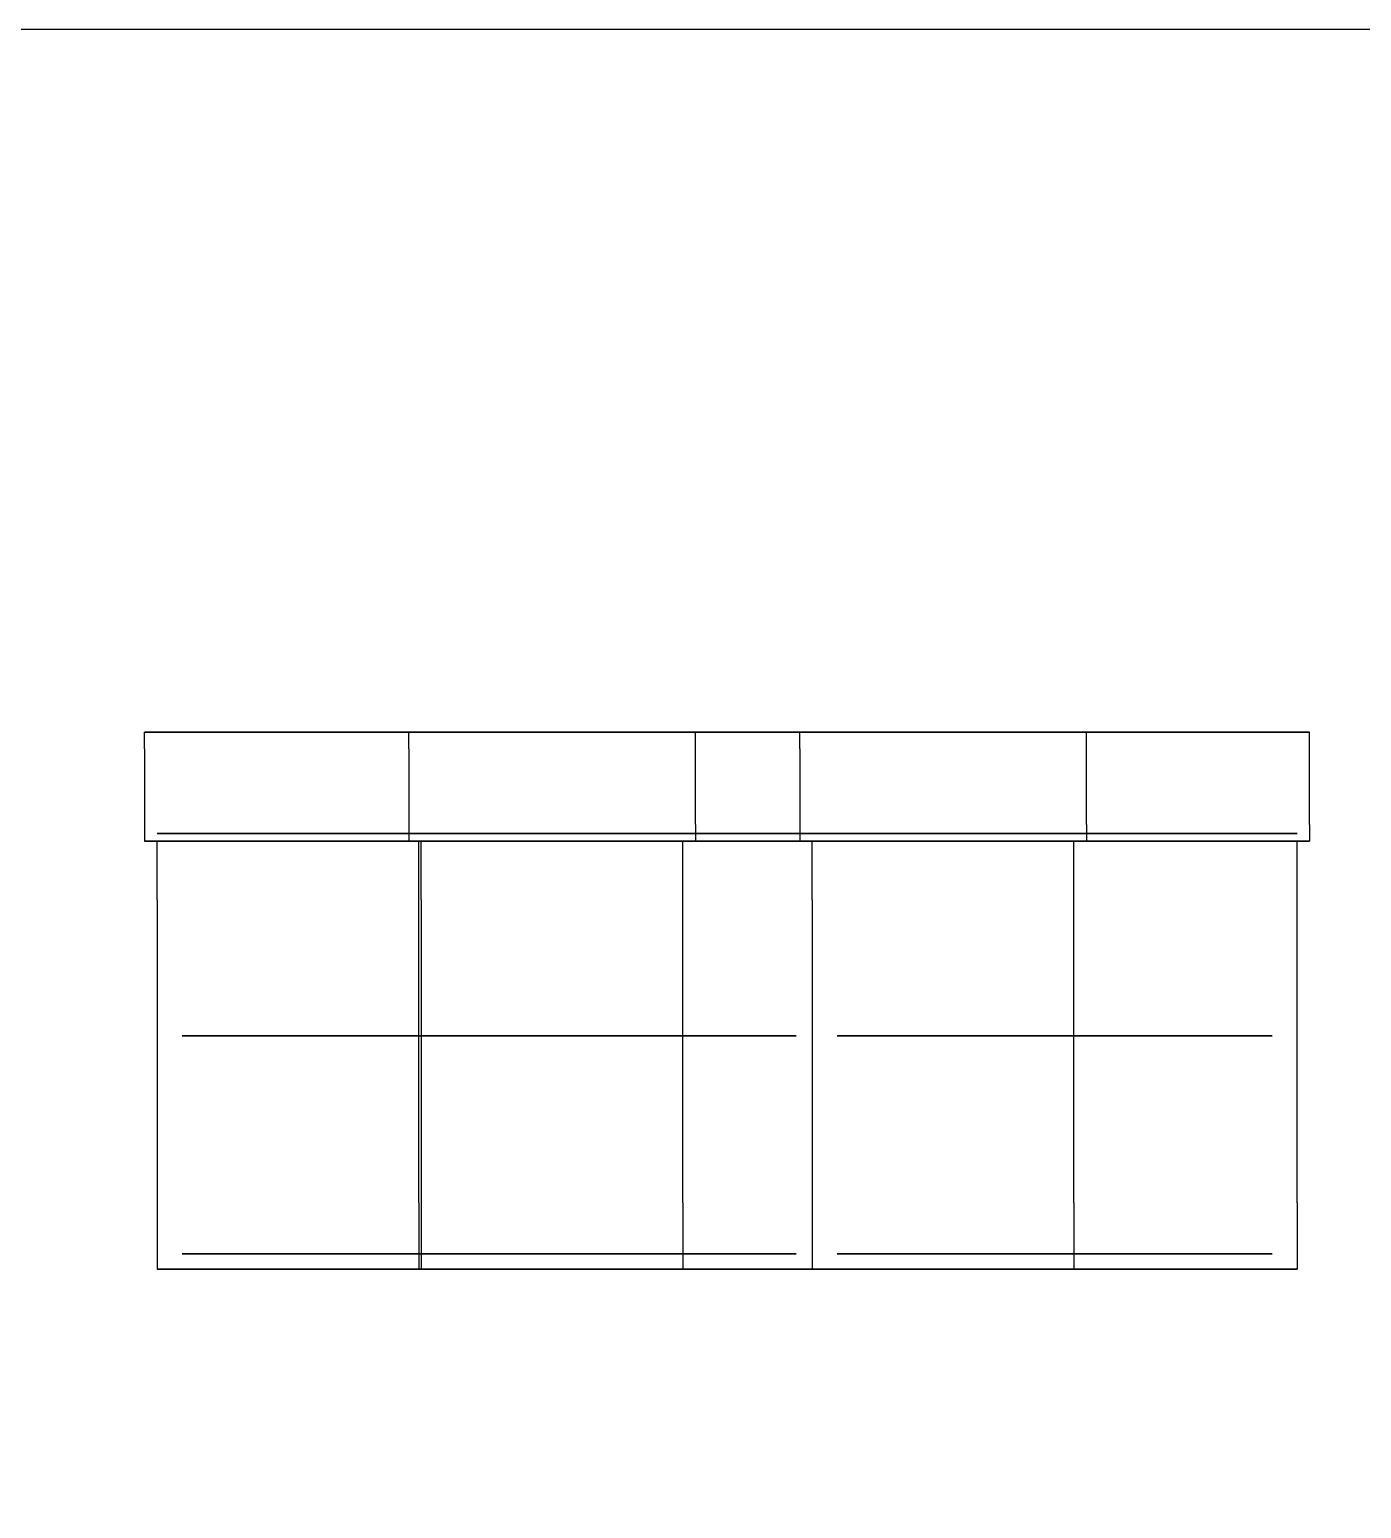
# Model space of a CAD drawing. Header units: millimetres. Extents: x 23 to 350, y -193 to 153.
# Drawn here: x 226.48 to 269.25, y 105.32 to 152.82 of the extents above; entities that cross this region are included whole.
import ezdxf

# ---------------------------------------------------------------- set-up
doc = ezdxf.new("R2010")
doc.units = ezdxf.units.MM
for name, color, linetype in [('BORDER', 7, 'Continuous'), ('HIDDEN', 8, 'Continuous'), ('VISIBLE', 7, 'Continuous')]:
    doc.layers.add(name, color=color, linetype=linetype)

msp = doc.modelspace()

# ---------------------------------------------------------------- linework, layer by layer
at = {"layer": 'BORDER'}
msp.add_lwpolyline([(22.671, -193.05), (349.991, -193.05), (349.991, 152.824), (22.671, 152.824)], close=True, dxfattribs=at)
at = {"layer": 'HIDDEN'}
for points in [[(230.176, 130.25), (230.173, 130.25)], [(230.35, 130.25), (230.176, 130.25)], [(230.781, 130.25), (230.35, 130.25)], [(231.444, 130.25), (230.781, 130.25)], [(232.3, 130.25), (231.444, 130.25)], [(232.146, 130.25), (232.243, 130.25)], [(232.15, 130.25), (232.146, 130.25)], [(232.324, 130.25), (232.15, 130.25)], [(232.243, 130.25), (232.598, 130.25)], [(233.3, 130.25), (232.3, 130.25)], [(232.754, 130.25), (232.324, 130.25)], [(232.598, 130.25), (233.194, 130.25)], [(233.417, 130.25), (232.754, 130.25)], [(233.194, 130.25), (233.996, 130.25)], [(234.386, 130.25), (233.3, 130.25)], [(234.274, 130.25), (233.417, 130.25)], [(233.996, 130.25), (234.959, 130.25)], [(235.274, 130.25), (234.274, 130.25)], [(235.494, 130.25), (234.386, 130.25)], [(234.959, 130.25), (236.025, 130.25)], [(236.36, 130.25), (235.274, 130.25)], [(236.561, 130.25), (235.494, 130.25)], [(236.025, 130.25), (237.133, 130.25)], [(237.468, 130.25), (236.36, 130.25)], [(237.523, 130.25), (236.561, 130.25)], [(237.133, 130.25), (237.245, 130.25)], [(238.534, 130.25), (237.468, 130.25)], [(238.326, 130.25), (237.523, 130.25)], [(238.102, 130.25), (238.219, 130.25)], [(238.219, 130.25), (238.765, 130.25)], [(238.922, 130.25), (238.326, 130.25)], [(239.497, 130.25), (238.534, 130.25)], [(238.661, 130.25), (238.658, 130.25)], [(238.835, 130.25), (238.661, 130.25)], [(238.754, 130.25), (238.765, 130.25)], [(238.765, 130.25), (239.196, 130.25)], [(239.266, 130.25), (238.835, 130.25)], [(239.277, 130.25), (238.922, 130.25)], [(239.109, 130.25), (239.219, 130.25)], [(239.196, 130.25), (239.37, 130.25)], [(239.219, 130.25), (240.075, 130.25)], [(239.929, 130.25), (239.266, 130.25)], [(239.373, 130.25), (239.277, 130.25)], [(239.37, 130.25), (239.373, 130.25)], [(240.299, 130.25), (239.497, 130.25)], [(240.786, 130.25), (239.929, 130.25)], [(240.075, 130.25), (240.738, 130.25)], [(240.895, 130.25), (240.299, 130.25)], [(240.738, 130.25), (241.169, 130.25)], [(241.786, 130.25), (240.786, 130.25)], [(241.25, 130.25), (240.895, 130.25)], [(241.169, 130.25), (241.343, 130.25)], [(241.346, 130.25), (241.25, 130.25)], [(241.343, 130.25), (241.346, 130.25)], [(242.871, 130.25), (241.786, 130.25)], [(243.98, 130.25), (242.871, 130.25)], [(243.093, 130.25), (243.189, 130.25)], [(243.096, 130.25), (243.093, 130.25)], [(243.27, 130.25), (243.096, 130.25)], [(243.189, 130.25), (243.544, 130.25)], [(243.701, 130.25), (243.27, 130.25)], [(243.544, 130.25), (244.14, 130.25)], [(244.364, 130.25), (243.701, 130.25)], [(245.046, 130.25), (243.98, 130.25)], [(244.14, 130.25), (244.943, 130.25)], [(245.22, 130.25), (244.364, 130.25)], [(244.943, 130.25), (245.905, 130.25)], [(246.008, 130.25), (245.046, 130.25)], [(246.22, 130.25), (245.22, 130.25)], [(245.905, 130.25), (246.971, 130.25)], [(246.811, 130.25), (246.008, 130.25)], [(247.306, 130.25), (246.22, 130.25)], [(247.407, 130.25), (246.811, 130.25)], [(246.971, 130.25), (247.25, 130.25)], [(248.414, 130.25), (247.306, 130.25)], [(247.762, 130.25), (247.407, 130.25)], [(247.858, 130.25), (247.762, 130.25)], [(249.48, 130.25), (248.414, 130.25)], [(250.443, 130.25), (249.48, 130.25)], [(251.245, 130.25), (250.443, 130.25)], [(251.216, 130.25), (251.213, 130.25)], [(251.39, 130.25), (251.216, 130.25)], [(251.841, 130.25), (251.245, 130.25)], [(251.821, 130.25), (251.39, 130.25)], [(251.664, 130.25), (251.685, 130.25)], [(251.685, 130.25), (252.116, 130.25)], [(252.484, 130.25), (251.821, 130.25)], [(252.196, 130.25), (251.841, 130.25)], [(252.116, 130.25), (252.29, 130.25)], [(252.293, 130.25), (252.196, 130.25)], [(252.29, 130.25), (252.293, 130.25)], [(253.34, 130.25), (252.484, 130.25)], [(254.34, 130.25), (253.34, 130.25)], [(255.426, 130.25), (254.34, 130.25)], [(254.769, 130.25), (254.865, 130.25)], [(254.772, 130.25), (254.769, 130.25)], [(254.946, 130.25), (254.772, 130.25)], [(254.865, 130.25), (255.22, 130.25)], [(255.377, 130.25), (254.946, 130.25)], [(255.22, 130.25), (255.816, 130.25)], [(256.04, 130.25), (255.377, 130.25)], [(256.534, 130.25), (255.426, 130.25)], [(255.816, 130.25), (256.619, 130.25)], [(256.896, 130.25), (256.04, 130.25)], [(257.6, 130.25), (256.534, 130.25)], [(256.619, 130.25), (257.581, 130.25)], [(257.896, 130.25), (256.896, 130.25)], [(257.581, 130.25), (258.647, 130.25)], [(258.563, 130.25), (257.6, 130.25)], [(258.982, 130.25), (257.896, 130.25)], [(258.383, 130.25), (258.479, 130.25)], [(258.386, 130.25), (258.383, 130.25)], [(258.56, 130.25), (258.386, 130.25)], [(258.479, 130.25), (258.834, 130.25)], [(258.991, 130.25), (258.56, 130.25)], [(259.365, 130.25), (258.563, 130.25)], [(258.647, 130.25), (259.756, 130.25)], [(258.834, 130.25), (259.43, 130.25)], [(260.09, 130.25), (258.982, 130.25)], [(259.654, 130.25), (258.991, 130.25)], [(259.961, 130.25), (259.365, 130.25)], [(259.43, 130.25), (260.232, 130.25)], [(260.51, 130.25), (259.654, 130.25)], [(259.756, 130.25), (260.841, 130.25)], [(260.316, 130.25), (259.961, 130.25)], [(261.157, 130.25), (260.09, 130.25)], [(260.232, 130.25), (260.236, 130.25)], [(260.413, 130.25), (260.316, 130.25)], [(261.51, 130.25), (260.51, 130.25)], [(260.841, 130.25), (261.841, 130.25)], [(262.119, 130.25), (261.157, 130.25)], [(262.596, 130.25), (261.51, 130.25)], [(261.841, 130.25), (262.698, 130.25)], [(262.922, 130.25), (262.119, 130.25)], [(263.704, 130.25), (262.596, 130.25)], [(262.698, 130.25), (263.361, 130.25)], [(263.518, 130.25), (262.922, 130.25)], [(263.361, 130.25), (263.792, 130.25)], [(263.873, 130.25), (263.518, 130.25)], [(264.77, 130.25), (263.704, 130.25)], [(263.792, 130.25), (263.966, 130.25)], [(263.969, 130.25), (263.873, 130.25)], [(263.966, 130.25), (263.969, 130.25)], [(265.733, 130.25), (264.77, 130.25)], [(266.535, 130.25), (265.733, 130.25)], [(267.131, 130.25), (266.535, 130.25)], [(267.486, 130.25), (267.131, 130.25)], [(267.583, 130.25), (267.486, 130.25)], [(230.573, 127), (230.661, 127)], [(230.576, 127), (230.573, 127)], [(230.735, 127), (230.576, 127)], [(230.661, 127), (230.985, 127)], [(231.128, 127), (230.735, 127)], [(230.985, 127), (231.529, 127)], [(231.733, 127), (231.128, 127)], [(231.529, 127), (232.262, 127)], [(232.515, 127), (231.733, 127)], [(232.262, 127), (233.141, 127)], [(233.429, 127), (232.515, 127)], [(232.546, 127), (232.634, 127)], [(232.549, 127), (232.546, 127)], [(232.708, 127), (232.549, 127)], [(232.634, 127), (232.959, 127)], [(233.102, 127), (232.708, 127)], [(232.959, 127), (233.503, 127)], [(233.707, 127), (233.102, 127)], [(233.141, 127), (234.114, 127)], [(234.42, 127), (233.429, 127)], [(233.503, 127), (234.235, 127)], [(234.489, 127), (233.707, 127)], [(234.114, 127), (235.126, 127)], [(234.235, 127), (235.114, 127)], [(235.432, 127), (234.42, 127)], [(235.402, 127), (234.489, 127)], [(235.114, 127), (236.088, 127)], [(235.126, 127), (236.117, 127)], [(236.393, 127), (235.402, 127)], [(236.405, 127), (235.432, 127)], [(236.088, 127), (237.1, 127)], [(236.117, 127), (237.03, 127)], [(237.405, 127), (236.393, 127)], [(237.284, 127), (236.405, 127)], [(237.03, 127), (237.812, 127)], [(237.1, 127), (238.091, 127)], [(238.017, 127), (237.284, 127)], [(238.379, 127), (237.405, 127)], [(237.812, 127), (238.418, 127)], [(238.561, 127), (238.017, 127)], [(238.091, 127), (239.004, 127)], [(239.257, 127), (238.379, 127)], [(238.418, 127), (238.811, 127)], [(238.885, 127), (238.561, 127)], [(238.811, 127), (238.97, 127)], [(238.973, 127), (238.885, 127)], [(238.97, 127), (238.973, 127)], [(239.004, 127), (239.786, 127)], [(239.058, 127), (239.146, 127)], [(239.061, 127), (239.058, 127)], [(239.22, 127), (239.061, 127)], [(239.146, 127), (239.47, 127)], [(239.613, 127), (239.22, 127)], [(239.99, 127), (239.257, 127)], [(239.47, 127), (240.014, 127)], [(240.219, 127), (239.613, 127)], [(239.786, 127), (240.391, 127)], [(240.534, 127), (239.99, 127)], [(240.014, 127), (240.747, 127)], [(241.001, 127), (240.219, 127)], [(240.391, 127), (240.785, 127)], [(240.859, 127), (240.534, 127)], [(240.747, 127), (241.626, 127)], [(240.785, 127), (240.944, 127)], [(240.946, 127), (240.859, 127)], [(240.944, 127), (240.946, 127)], [(241.914, 127), (241.001, 127)], [(241.626, 127), (242.599, 127)], [(242.905, 127), (241.914, 127)], [(242.599, 127), (243.611, 127)], [(243.917, 127), (242.905, 127)], [(243.493, 127), (243.581, 127)], [(243.496, 127), (243.493, 127)], [(243.654, 127), (243.496, 127)], [(243.581, 127), (243.905, 127)], [(243.611, 127), (244.602, 127)], [(244.048, 127), (243.654, 127)], [(243.905, 127), (244.449, 127)], [(244.89, 127), (243.917, 127)], [(244.653, 127), (244.048, 127)], [(244.449, 127), (245.182, 127)], [(244.602, 127), (245.516, 127)], [(245.435, 127), (244.653, 127)], [(245.769, 127), (244.89, 127)], [(245.182, 127), (246.06, 127)], [(246.348, 127), (245.435, 127)], [(245.516, 127), (246.298, 127)], [(246.502, 127), (245.769, 127)], [(246.06, 127), (247.034, 127)], [(246.298, 127), (246.903, 127)], [(247.34, 127), (246.348, 127)], [(247.046, 127), (246.502, 127)], [(246.903, 127), (247.296, 127)], [(247.034, 127), (248.046, 127)], [(247.37, 127), (247.046, 127)], [(247.296, 127), (247.455, 127)], [(248.351, 127), (247.34, 127)], [(247.458, 127), (247.37, 127)], [(247.455, 127), (247.458, 127)], [(248.046, 127), (249.037, 127)], [(249.325, 127), (248.351, 127)], [(249.037, 127), (249.95, 127)], [(250.204, 127), (249.325, 127)], [(249.95, 127), (250.732, 127)], [(250.936, 127), (250.204, 127)], [(250.732, 127), (251.338, 127)], [(251.481, 127), (250.936, 127)], [(251.338, 127), (251.731, 127)], [(251.805, 127), (251.481, 127)], [(251.613, 127), (251.701, 127)], [(251.615, 127), (251.613, 127)], [(251.774, 127), (251.615, 127)], [(251.701, 127), (252.025, 127)], [(251.731, 127), (251.89, 127)], [(252.168, 127), (251.774, 127)], [(251.893, 127), (251.805, 127)], [(251.89, 127), (251.893, 127)], [(252.025, 127), (252.569, 127)], [(252.773, 127), (252.168, 127)], [(252.569, 127), (253.302, 127)], [(253.555, 127), (252.773, 127)], [(253.302, 127), (254.18, 127)], [(254.468, 127), (253.555, 127)], [(254.18, 127), (255.154, 127)], [(255.46, 127), (254.468, 127)], [(255.154, 127), (256.166, 127)], [(255.169, 127), (255.257, 127)], [(255.172, 127), (255.169, 127)], [(255.331, 127), (255.172, 127)], [(255.257, 127), (255.581, 127)], [(255.724, 127), (255.331, 127)], [(256.471, 127), (255.46, 127)], [(255.581, 127), (256.125, 127)], [(256.329, 127), (255.724, 127)], [(256.125, 127), (256.858, 127)], [(256.166, 127), (257.157, 127)], [(257.111, 127), (256.329, 127)], [(257.445, 127), (256.471, 127)], [(256.858, 127), (257.737, 127)], [(258.025, 127), (257.111, 127)], [(257.157, 127), (258.07, 127)], [(258.324, 127), (257.445, 127)], [(257.737, 127), (258.71, 127)], [(259.016, 127), (258.025, 127)], [(258.07, 127), (258.852, 127)], [(259.056, 127), (258.324, 127)], [(258.71, 127), (259.722, 127)], [(258.783, 127), (258.87, 127)], [(258.785, 127), (258.783, 127)], [(258.944, 127), (258.785, 127)], [(258.852, 127), (259.457, 127)], [(258.87, 127), (259.195, 127)], [(259.338, 127), (258.944, 127)], [(260.028, 127), (259.016, 127)], [(259.601, 127), (259.056, 127)], [(259.195, 127), (259.739, 127)], [(259.943, 127), (259.338, 127)], [(259.457, 127), (259.851, 127)], [(259.925, 127), (259.601, 127)], [(259.722, 127), (260.713, 127)], [(259.739, 127), (260.472, 127)], [(259.851, 127), (260.01, 127)], [(260.013, 127), (259.925, 127)], [(260.725, 127), (259.943, 127)], [(260.01, 127), (260.013, 127)], [(261.001, 127), (260.028, 127)], [(260.472, 127), (261.35, 127)], [(260.713, 127), (261.626, 127)], [(261.638, 127), (260.725, 127)], [(261.88, 127), (261.001, 127)], [(261.35, 127), (262.324, 127)], [(261.626, 127), (262.408, 127)], [(262.63, 127), (261.638, 127)], [(262.613, 127), (261.88, 127)], [(262.324, 127), (263.336, 127)], [(262.408, 127), (263.014, 127)], [(263.157, 127), (262.613, 127)], [(263.641, 127), (262.63, 127)], [(263.014, 127), (263.407, 127)], [(263.481, 127), (263.157, 127)], [(263.336, 127), (264.327, 127)], [(263.407, 127), (263.566, 127)], [(263.569, 127), (263.481, 127)], [(263.566, 127), (263.569, 127)], [(264.615, 127), (263.641, 127)], [(264.327, 127), (265.24, 127)], [(265.494, 127), (264.615, 127)], [(265.24, 127), (266.022, 127)], [(266.226, 127), (265.494, 127)], [(266.022, 127), (266.627, 127)], [(266.771, 127), (266.226, 127)], [(266.627, 127), (267.021, 127)], [(267.095, 127), (266.771, 127)], [(267.021, 127), (267.18, 127)], [(267.183, 127), (267.095, 127)], [(267.18, 127), (267.183, 127)], [(230.176, 126.75), (230.173, 126.75)], [(230.35, 126.75), (230.176, 126.75)], [(230.781, 126.75), (230.35, 126.75)], [(231.444, 126.75), (230.781, 126.75)], [(232.3, 126.75), (231.444, 126.75)], [(232.146, 126.75), (232.243, 126.75)], [(232.15, 126.75), (232.146, 126.75)], [(232.324, 126.75), (232.15, 126.75)], [(232.243, 126.75), (232.598, 126.75)], [(233.3, 126.75), (232.3, 126.75)], [(232.754, 126.75), (232.324, 126.75)], [(232.598, 126.75), (233.194, 126.75)], [(233.417, 126.75), (232.754, 126.75)], [(233.194, 126.75), (233.996, 126.75)], [(234.386, 126.75), (233.3, 126.75)], [(234.274, 126.75), (233.417, 126.75)], [(233.996, 126.75), (234.959, 126.75)], [(235.274, 126.75), (234.274, 126.75)], [(235.494, 126.75), (234.386, 126.75)], [(234.959, 126.75), (236.025, 126.75)], [(236.36, 126.75), (235.274, 126.75)], [(236.561, 126.75), (235.494, 126.75)], [(236.025, 126.75), (237.133, 126.75)], [(237.468, 126.75), (236.36, 126.75)], [(237.523, 126.75), (236.561, 126.75)], [(237.133, 126.75), (238.219, 126.75)], [(238.534, 126.75), (237.468, 126.75)], [(238.326, 126.75), (237.523, 126.75)], [(238.219, 126.75), (238.973, 126.75)], [(238.922, 126.75), (238.326, 126.75)], [(239.497, 126.75), (238.534, 126.75)], [(238.661, 126.75), (238.658, 126.75)], [(238.835, 126.75), (238.661, 126.75)], [(238.754, 126.75), (238.765, 126.75)], [(238.765, 126.75), (239.196, 126.75)], [(239.266, 126.75), (238.835, 126.75)], [(239.277, 126.75), (238.922, 126.75)], [(239.058, 126.75), (239.219, 126.75)], [(239.196, 126.75), (239.37, 126.75)], [(239.219, 126.75), (240.075, 126.75)], [(239.929, 126.75), (239.266, 126.75)], [(239.373, 126.75), (239.277, 126.75)], [(239.37, 126.75), (239.373, 126.75)], [(240.299, 126.75), (239.497, 126.75)], [(240.786, 126.75), (239.929, 126.75)], [(240.075, 126.75), (240.738, 126.75)], [(240.895, 126.75), (240.299, 126.75)], [(240.738, 126.75), (241.169, 126.75)], [(241.786, 126.75), (240.786, 126.75)], [(241.25, 126.75), (240.895, 126.75)], [(241.169, 126.75), (241.343, 126.75)], [(241.346, 126.75), (241.25, 126.75)], [(241.343, 126.75), (241.346, 126.75)], [(242.871, 126.75), (241.786, 126.75)], [(243.98, 126.75), (242.871, 126.75)], [(243.093, 126.75), (243.189, 126.75)], [(243.096, 126.75), (243.093, 126.75)], [(243.27, 126.75), (243.096, 126.75)], [(243.189, 126.75), (243.544, 126.75)], [(243.701, 126.75), (243.27, 126.75)], [(243.544, 126.75), (244.14, 126.75)], [(244.364, 126.75), (243.701, 126.75)], [(245.046, 126.75), (243.98, 126.75)], [(244.14, 126.75), (244.943, 126.75)], [(245.22, 126.75), (244.364, 126.75)], [(244.943, 126.75), (245.905, 126.75)], [(246.008, 126.75), (245.046, 126.75)], [(246.22, 126.75), (245.22, 126.75)], [(245.905, 126.75), (246.971, 126.75)], [(246.811, 126.75), (246.008, 126.75)], [(247.306, 126.75), (246.22, 126.75)], [(247.407, 126.75), (246.811, 126.75)], [(246.971, 126.75), (247.458, 126.75)], [(248.414, 126.75), (247.306, 126.75)], [(247.762, 126.75), (247.407, 126.75)], [(247.858, 126.75), (247.762, 126.75)], [(249.48, 126.75), (248.414, 126.75)], [(250.443, 126.75), (249.48, 126.75)], [(251.245, 126.75), (250.443, 126.75)], [(251.216, 126.75), (251.213, 126.75)], [(251.39, 126.75), (251.216, 126.75)], [(251.841, 126.75), (251.245, 126.75)], [(251.821, 126.75), (251.39, 126.75)], [(251.613, 126.75), (251.685, 126.75)], [(251.685, 126.75), (252.116, 126.75)], [(252.484, 126.75), (251.821, 126.75)], [(252.196, 126.75), (251.841, 126.75)], [(252.116, 126.75), (252.29, 126.75)], [(252.293, 126.75), (252.196, 126.75)], [(252.29, 126.75), (252.293, 126.75)], [(253.34, 126.75), (252.484, 126.75)], [(254.34, 126.75), (253.34, 126.75)], [(255.426, 126.75), (254.34, 126.75)], [(254.769, 126.75), (254.865, 126.75)], [(254.772, 126.75), (254.769, 126.75)], [(254.946, 126.75), (254.772, 126.75)], [(254.865, 126.75), (255.22, 126.75)], [(255.377, 126.75), (254.946, 126.75)], [(255.22, 126.75), (255.816, 126.75)], [(256.04, 126.75), (255.377, 126.75)], [(256.534, 126.75), (255.426, 126.75)], [(255.816, 126.75), (256.619, 126.75)], [(256.896, 126.75), (256.04, 126.75)], [(257.6, 126.75), (256.534, 126.75)], [(256.619, 126.75), (257.581, 126.75)], [(257.896, 126.75), (256.896, 126.75)], [(257.581, 126.75), (258.647, 126.75)], [(258.563, 126.75), (257.6, 126.75)], [(258.982, 126.75), (257.896, 126.75)], [(258.383, 126.75), (258.479, 126.75)], [(258.386, 126.75), (258.383, 126.75)], [(258.56, 126.75), (258.386, 126.75)], [(258.479, 126.75), (258.834, 126.75)], [(258.991, 126.75), (258.56, 126.75)], [(259.365, 126.75), (258.563, 126.75)], [(258.647, 126.75), (259.756, 126.75)], [(258.834, 126.75), (259.43, 126.75)], [(260.09, 126.75), (258.982, 126.75)], [(259.654, 126.75), (258.991, 126.75)], [(259.961, 126.75), (259.365, 126.75)], [(259.43, 126.75), (260.232, 126.75)], [(260.51, 126.75), (259.654, 126.75)], [(259.756, 126.75), (260.841, 126.75)], [(260.316, 126.75), (259.961, 126.75)], [(261.157, 126.75), (260.09, 126.75)], [(260.232, 126.75), (260.236, 126.75)], [(260.413, 126.75), (260.316, 126.75)], [(261.51, 126.75), (260.51, 126.75)], [(260.841, 126.75), (261.841, 126.75)], [(262.119, 126.75), (261.157, 126.75)], [(262.596, 126.75), (261.51, 126.75)], [(261.841, 126.75), (262.698, 126.75)], [(262.922, 126.75), (262.119, 126.75)], [(263.704, 126.75), (262.596, 126.75)], [(262.698, 126.75), (263.361, 126.75)], [(263.518, 126.75), (262.922, 126.75)], [(263.361, 126.75), (263.792, 126.75)], [(263.873, 126.75), (263.518, 126.75)], [(264.77, 126.75), (263.704, 126.75)], [(263.792, 126.75), (263.966, 126.75)], [(263.969, 126.75), (263.873, 126.75)], [(263.966, 126.75), (263.969, 126.75)], [(265.733, 126.75), (264.77, 126.75)], [(266.535, 126.75), (265.733, 126.75)], [(267.131, 126.75), (266.535, 126.75)], [(267.486, 126.75), (267.131, 126.75)], [(267.583, 126.75), (267.486, 126.75)], [(231.373, 120.5), (231.444, 120.5)], [(231.375, 120.5), (231.373, 120.5)], [(231.504, 120.5), (231.375, 120.5)], [(231.444, 120.5), (231.706, 120.5)], [(231.822, 120.5), (231.504, 120.5)], [(231.706, 120.5), (232.147, 120.5)], [(232.312, 120.5), (231.822, 120.5)], [(232.147, 120.5), (232.74, 120.5)], [(232.945, 120.5), (232.312, 120.5)], [(232.74, 120.5), (233.452, 120.5)], [(233.685, 120.5), (232.945, 120.5)], [(233.346, 120.5), (233.418, 120.5)], [(233.349, 120.5), (233.346, 120.5)], [(233.477, 120.5), (233.349, 120.5)], [(233.418, 120.5), (233.68, 120.5)], [(233.452, 120.5), (234.24, 120.5)], [(233.796, 120.5), (233.477, 120.5)], [(233.68, 120.5), (234.121, 120.5)], [(234.487, 120.5), (233.685, 120.5)], [(234.286, 120.5), (233.796, 120.5)], [(234.121, 120.5), (234.714, 120.5)], [(234.24, 120.5), (235.059, 120.5)], [(234.919, 120.5), (234.286, 120.5)], [(235.306, 120.5), (234.487, 120.5)], [(234.714, 120.5), (235.425, 120.5)], [(235.658, 120.5), (234.919, 120.5)], [(235.059, 120.5), (235.861, 120.5)], [(236.094, 120.5), (235.306, 120.5)], [(235.425, 120.5), (236.213, 120.5)], [(236.461, 120.5), (235.658, 120.5)], [(235.861, 120.5), (236.6, 120.5)], [(236.806, 120.5), (236.094, 120.5)], [(236.213, 120.5), (237.032, 120.5)], [(237.28, 120.5), (236.461, 120.5)], [(236.6, 120.5), (237.233, 120.5)], [(237.399, 120.5), (236.806, 120.5)], [(237.032, 120.5), (237.835, 120.5)], [(237.233, 120.5), (237.723, 120.5)], [(238.068, 120.5), (237.28, 120.5)], [(237.839, 120.5), (237.399, 120.5)], [(237.723, 120.5), (238.042, 120.5)], [(237.835, 120.5), (238.574, 120.5)], [(238.102, 120.5), (237.839, 120.5)], [(238.042, 120.5), (238.171, 120.5)], [(238.779, 120.5), (238.068, 120.5)], [(238.173, 120.5), (238.102, 120.5)], [(238.171, 120.5), (238.173, 120.5)], [(238.574, 120.5), (239.207, 120.5)], [(239.372, 120.5), (238.779, 120.5)], [(239.207, 120.5), (239.697, 120.5)], [(239.813, 120.5), (239.372, 120.5)], [(239.697, 120.5), (240.016, 120.5)], [(240.075, 120.5), (239.813, 120.5)], [(239.858, 120.5), (239.929, 120.5)], [(239.86, 120.5), (239.858, 120.5)], [(239.989, 120.5), (239.86, 120.5)], [(239.929, 120.5), (240.192, 120.5)], [(240.308, 120.5), (239.989, 120.5)], [(240.016, 120.5), (240.144, 120.5)], [(240.146, 120.5), (240.075, 120.5)], [(240.144, 120.5), (240.146, 120.5)], [(240.192, 120.5), (240.632, 120.5)], [(240.798, 120.5), (240.308, 120.5)], [(240.632, 120.5), (241.225, 120.5)], [(241.431, 120.5), (240.798, 120.5)], [(241.225, 120.5), (241.937, 120.5)], [(242.17, 120.5), (241.431, 120.5)], [(241.937, 120.5), (242.725, 120.5)], [(242.972, 120.5), (242.17, 120.5)], [(242.725, 120.5), (243.544, 120.5)], [(243.791, 120.5), (242.972, 120.5)], [(243.544, 120.5), (244.346, 120.5)], [(244.58, 120.5), (243.791, 120.5)], [(244.293, 120.5), (244.364, 120.5)], [(244.295, 120.5), (244.293, 120.5)], [(244.424, 120.5), (244.295, 120.5)], [(244.346, 120.5), (245.086, 120.5)], [(244.364, 120.5), (244.626, 120.5)], [(244.742, 120.5), (244.424, 120.5)], [(245.291, 120.5), (244.58, 120.5)], [(244.626, 120.5), (245.067, 120.5)], [(245.232, 120.5), (244.742, 120.5)], [(245.067, 120.5), (245.66, 120.5)], [(245.086, 120.5), (245.719, 120.5)], [(245.865, 120.5), (245.232, 120.5)], [(245.884, 120.5), (245.291, 120.5)], [(245.66, 120.5), (246.371, 120.5)], [(245.719, 120.5), (246.209, 120.5)], [(246.604, 120.5), (245.865, 120.5)], [(246.325, 120.5), (245.884, 120.5)], [(246.209, 120.5), (246.527, 120.5)], [(246.587, 120.5), (246.325, 120.5)], [(246.371, 120.5), (247.159, 120.5)], [(246.527, 120.5), (246.656, 120.5)], [(246.658, 120.5), (246.587, 120.5)], [(247.407, 120.5), (246.604, 120.5)], [(246.656, 120.5), (246.658, 120.5)], [(247.159, 120.5), (247.979, 120.5)], [(248.226, 120.5), (247.407, 120.5)], [(247.979, 120.5), (248.781, 120.5)], [(249.014, 120.5), (248.226, 120.5)], [(248.781, 120.5), (249.52, 120.5)], [(249.725, 120.5), (249.014, 120.5)], [(249.52, 120.5), (250.153, 120.5)], [(250.319, 120.5), (249.725, 120.5)], [(250.153, 120.5), (250.643, 120.5)], [(250.759, 120.5), (250.319, 120.5)], [(250.643, 120.5), (250.962, 120.5)], [(251.022, 120.5), (250.759, 120.5)], [(250.962, 120.5), (251.09, 120.5)], [(251.093, 120.5), (251.022, 120.5)], [(251.09, 120.5), (251.093, 120.5)], [(252.413, 120.5), (252.484, 120.5)], [(252.415, 120.5), (252.413, 120.5)], [(252.543, 120.5), (252.415, 120.5)], [(252.484, 120.5), (252.746, 120.5)], [(252.862, 120.5), (252.543, 120.5)], [(252.746, 120.5), (253.187, 120.5)], [(253.352, 120.5), (252.862, 120.5)], [(253.187, 120.5), (253.78, 120.5)], [(253.985, 120.5), (253.352, 120.5)], [(253.78, 120.5), (254.491, 120.5)], [(254.724, 120.5), (253.985, 120.5)], [(254.491, 120.5), (255.279, 120.5)], [(255.527, 120.5), (254.724, 120.5)], [(255.279, 120.5), (256.098, 120.5)], [(256.346, 120.5), (255.527, 120.5)], [(255.969, 120.5), (256.04, 120.5)], [(255.971, 120.5), (255.969, 120.5)], [(256.1, 120.5), (255.971, 120.5)], [(256.04, 120.5), (256.302, 120.5)], [(256.098, 120.5), (256.901, 120.5)], [(256.418, 120.5), (256.1, 120.5)], [(256.302, 120.5), (256.743, 120.5)], [(257.134, 120.5), (256.346, 120.5)], [(256.908, 120.5), (256.418, 120.5)], [(256.743, 120.5), (257.336, 120.5)], [(256.901, 120.5), (257.64, 120.5)], [(257.541, 120.5), (256.908, 120.5)], [(257.845, 120.5), (257.134, 120.5)], [(257.336, 120.5), (258.047, 120.5)], [(258.281, 120.5), (257.541, 120.5)], [(257.64, 120.5), (258.273, 120.5)], [(258.438, 120.5), (257.845, 120.5)], [(258.047, 120.5), (258.836, 120.5)], [(258.273, 120.5), (258.763, 120.5)], [(259.083, 120.5), (258.281, 120.5)], [(258.879, 120.5), (258.438, 120.5)], [(258.763, 120.5), (259.082, 120.5)], [(258.836, 120.5), (259.655, 120.5)], [(259.141, 120.5), (258.879, 120.5)], [(259.082, 120.5), (259.21, 120.5)], [(259.902, 120.5), (259.083, 120.5)], [(259.213, 120.5), (259.141, 120.5)], [(259.21, 120.5), (259.213, 120.5)], [(259.583, 120.5), (259.654, 120.5)], [(259.585, 120.5), (259.583, 120.5)], [(259.713, 120.5), (259.585, 120.5)], [(259.654, 120.5), (259.916, 120.5)], [(259.655, 120.5), (260.457, 120.5)], [(260.032, 120.5), (259.713, 120.5)], [(260.69, 120.5), (259.902, 120.5)], [(259.916, 120.5), (260.357, 120.5)], [(260.522, 120.5), (260.032, 120.5)], [(260.357, 120.5), (260.95, 120.5)], [(260.457, 120.5), (261.196, 120.5)], [(261.155, 120.5), (260.522, 120.5)], [(261.402, 120.5), (260.69, 120.5)], [(260.95, 120.5), (261.661, 120.5)], [(261.894, 120.5), (261.155, 120.5)], [(261.196, 120.5), (261.829, 120.5)], [(261.995, 120.5), (261.402, 120.5)], [(261.661, 120.5), (262.449, 120.5)], [(261.829, 120.5), (262.319, 120.5)], [(262.697, 120.5), (261.894, 120.5)], [(262.435, 120.5), (261.995, 120.5)], [(262.319, 120.5), (262.638, 120.5)], [(262.698, 120.5), (262.435, 120.5)], [(262.449, 120.5), (263.268, 120.5)], [(262.638, 120.5), (262.767, 120.5)], [(263.516, 120.5), (262.697, 120.5)], [(262.769, 120.5), (262.698, 120.5)], [(262.767, 120.5), (262.769, 120.5)], [(263.268, 120.5), (264.071, 120.5)], [(264.304, 120.5), (263.516, 120.5)], [(264.071, 120.5), (264.81, 120.5)], [(265.015, 120.5), (264.304, 120.5)], [(264.81, 120.5), (265.443, 120.5)], [(265.608, 120.5), (265.015, 120.5)], [(265.443, 120.5), (265.933, 120.5)], [(266.049, 120.5), (265.608, 120.5)], [(265.933, 120.5), (266.252, 120.5)], [(266.311, 120.5), (266.049, 120.5)], [(266.252, 120.5), (266.38, 120.5)], [(266.383, 120.5), (266.311, 120.5)], [(266.38, 120.5), (266.383, 120.5)], [(231.373, 113.5), (231.444, 113.5)], [(231.375, 113.5), (231.373, 113.5)], [(231.504, 113.5), (231.375, 113.5)], [(231.444, 113.5), (231.706, 113.5)], [(231.822, 113.5), (231.504, 113.5)], [(231.706, 113.5), (232.147, 113.5)], [(232.312, 113.5), (231.822, 113.5)], [(232.147, 113.5), (232.74, 113.5)], [(232.945, 113.5), (232.312, 113.5)], [(232.74, 113.5), (233.452, 113.5)], [(233.685, 113.5), (232.945, 113.5)], [(233.346, 113.5), (233.418, 113.5)], [(233.349, 113.5), (233.346, 113.5)], [(233.477, 113.5), (233.349, 113.5)], [(233.418, 113.5), (233.68, 113.5)], [(233.452, 113.5), (234.24, 113.5)], [(233.796, 113.5), (233.477, 113.5)], [(233.68, 113.5), (234.121, 113.5)], [(234.487, 113.5), (233.685, 113.5)], [(234.286, 113.5), (233.796, 113.5)], [(234.121, 113.5), (234.714, 113.5)], [(234.24, 113.5), (235.059, 113.5)], [(234.919, 113.5), (234.286, 113.5)], [(235.306, 113.5), (234.487, 113.5)], [(234.714, 113.5), (235.425, 113.5)], [(235.658, 113.5), (234.919, 113.5)], [(235.059, 113.5), (235.861, 113.5)], [(236.094, 113.5), (235.306, 113.5)], [(235.425, 113.5), (236.213, 113.5)], [(236.461, 113.5), (235.658, 113.5)], [(235.861, 113.5), (236.6, 113.5)], [(236.806, 113.5), (236.094, 113.5)], [(236.213, 113.5), (237.032, 113.5)], [(237.28, 113.5), (236.461, 113.5)], [(236.6, 113.5), (237.233, 113.5)], [(237.399, 113.5), (236.806, 113.5)], [(237.032, 113.5), (237.835, 113.5)], [(237.233, 113.5), (237.723, 113.5)], [(238.068, 113.5), (237.28, 113.5)], [(237.839, 113.5), (237.399, 113.5)], [(237.723, 113.5), (238.042, 113.5)], [(237.835, 113.5), (238.574, 113.5)], [(238.102, 113.5), (237.839, 113.5)], [(238.042, 113.5), (238.171, 113.5)], [(238.779, 113.5), (238.068, 113.5)], [(238.173, 113.5), (238.102, 113.5)], [(238.171, 113.5), (238.173, 113.5)], [(238.574, 113.5), (239.207, 113.5)], [(239.372, 113.5), (238.779, 113.5)], [(239.207, 113.5), (239.697, 113.5)], [(239.813, 113.5), (239.372, 113.5)], [(239.697, 113.5), (240.016, 113.5)], [(240.075, 113.5), (239.813, 113.5)], [(239.858, 113.5), (239.929, 113.5)], [(239.86, 113.5), (239.858, 113.5)], [(239.989, 113.5), (239.86, 113.5)], [(239.929, 113.5), (240.192, 113.5)], [(240.308, 113.5), (239.989, 113.5)], [(240.016, 113.5), (240.144, 113.5)], [(240.146, 113.5), (240.075, 113.5)], [(240.144, 113.5), (240.146, 113.5)], [(240.192, 113.5), (240.632, 113.5)], [(240.798, 113.5), (240.308, 113.5)], [(240.632, 113.5), (241.225, 113.5)], [(241.431, 113.5), (240.798, 113.5)], [(241.225, 113.5), (241.937, 113.5)], [(242.17, 113.5), (241.431, 113.5)], [(241.937, 113.5), (242.725, 113.5)], [(242.972, 113.5), (242.17, 113.5)], [(242.725, 113.5), (243.544, 113.5)], [(243.791, 113.5), (242.972, 113.5)], [(243.544, 113.5), (244.346, 113.5)], [(244.58, 113.5), (243.791, 113.5)], [(244.293, 113.5), (244.364, 113.5)], [(244.295, 113.5), (244.293, 113.5)], [(244.424, 113.5), (244.295, 113.5)], [(244.346, 113.5), (245.086, 113.5)], [(244.364, 113.5), (244.626, 113.5)], [(244.742, 113.5), (244.424, 113.5)], [(245.291, 113.5), (244.58, 113.5)], [(244.626, 113.5), (245.067, 113.5)], [(245.232, 113.5), (244.742, 113.5)], [(245.067, 113.5), (245.66, 113.5)], [(245.086, 113.5), (245.719, 113.5)], [(245.865, 113.5), (245.232, 113.5)], [(245.884, 113.5), (245.291, 113.5)], [(245.66, 113.5), (246.371, 113.5)], [(245.719, 113.5), (246.209, 113.5)], [(246.604, 113.5), (245.865, 113.5)], [(246.325, 113.5), (245.884, 113.5)], [(246.209, 113.5), (246.527, 113.5)], [(246.587, 113.5), (246.325, 113.5)], [(246.371, 113.5), (247.159, 113.5)], [(246.527, 113.5), (246.656, 113.5)], [(246.658, 113.5), (246.587, 113.5)], [(247.407, 113.5), (246.604, 113.5)], [(246.656, 113.5), (246.658, 113.5)], [(247.159, 113.5), (247.979, 113.5)], [(248.226, 113.5), (247.407, 113.5)], [(247.979, 113.5), (248.781, 113.5)], [(249.014, 113.5), (248.226, 113.5)], [(248.781, 113.5), (249.52, 113.5)], [(249.725, 113.5), (249.014, 113.5)], [(249.52, 113.5), (250.153, 113.5)], [(250.319, 113.5), (249.725, 113.5)], [(250.153, 113.5), (250.643, 113.5)], [(250.759, 113.5), (250.319, 113.5)], [(250.643, 113.5), (250.962, 113.5)], [(251.022, 113.5), (250.759, 113.5)], [(250.962, 113.5), (251.09, 113.5)], [(251.093, 113.5), (251.022, 113.5)], [(251.09, 113.5), (251.093, 113.5)], [(252.413, 113.5), (252.484, 113.5)], [(252.415, 113.5), (252.413, 113.5)], [(252.543, 113.5), (252.415, 113.5)], [(252.484, 113.5), (252.746, 113.5)], [(252.862, 113.5), (252.543, 113.5)], [(252.746, 113.5), (253.187, 113.5)], [(253.352, 113.5), (252.862, 113.5)], [(253.187, 113.5), (253.78, 113.5)], [(253.985, 113.5), (253.352, 113.5)], [(253.78, 113.5), (254.491, 113.5)], [(254.724, 113.5), (253.985, 113.5)], [(254.491, 113.5), (255.279, 113.5)], [(255.527, 113.5), (254.724, 113.5)], [(255.279, 113.5), (256.098, 113.5)], [(256.346, 113.5), (255.527, 113.5)], [(255.969, 113.5), (256.04, 113.5)], [(255.971, 113.5), (255.969, 113.5)], [(256.1, 113.5), (255.971, 113.5)], [(256.04, 113.5), (256.302, 113.5)], [(256.098, 113.5), (256.901, 113.5)], [(256.418, 113.5), (256.1, 113.5)], [(256.302, 113.5), (256.743, 113.5)], [(257.134, 113.5), (256.346, 113.5)], [(256.908, 113.5), (256.418, 113.5)], [(256.743, 113.5), (257.336, 113.5)], [(256.901, 113.5), (257.64, 113.5)], [(257.541, 113.5), (256.908, 113.5)], [(257.845, 113.5), (257.134, 113.5)], [(257.336, 113.5), (258.047, 113.5)], [(258.281, 113.5), (257.541, 113.5)], [(257.64, 113.5), (258.273, 113.5)], [(258.438, 113.5), (257.845, 113.5)], [(258.047, 113.5), (258.836, 113.5)], [(258.273, 113.5), (258.763, 113.5)], [(259.083, 113.5), (258.281, 113.5)], [(258.879, 113.5), (258.438, 113.5)], [(258.763, 113.5), (259.082, 113.5)], [(258.836, 113.5), (259.655, 113.5)], [(259.141, 113.5), (258.879, 113.5)], [(259.082, 113.5), (259.21, 113.5)], [(259.902, 113.5), (259.083, 113.5)], [(259.213, 113.5), (259.141, 113.5)], [(259.21, 113.5), (259.213, 113.5)], [(259.583, 113.5), (259.654, 113.5)], [(259.585, 113.5), (259.583, 113.5)], [(259.713, 113.5), (259.585, 113.5)], [(259.654, 113.5), (259.916, 113.5)], [(259.655, 113.5), (260.457, 113.5)], [(260.032, 113.5), (259.713, 113.5)], [(260.69, 113.5), (259.902, 113.5)], [(259.916, 113.5), (260.357, 113.5)], [(260.522, 113.5), (260.032, 113.5)], [(260.357, 113.5), (260.95, 113.5)], [(260.457, 113.5), (261.196, 113.5)], [(261.155, 113.5), (260.522, 113.5)], [(261.402, 113.5), (260.69, 113.5)], [(260.95, 113.5), (261.661, 113.5)], [(261.894, 113.5), (261.155, 113.5)], [(261.196, 113.5), (261.829, 113.5)], [(261.995, 113.5), (261.402, 113.5)], [(261.661, 113.5), (262.449, 113.5)], [(261.829, 113.5), (262.319, 113.5)], [(262.697, 113.5), (261.894, 113.5)], [(262.435, 113.5), (261.995, 113.5)], [(262.319, 113.5), (262.638, 113.5)], [(262.698, 113.5), (262.435, 113.5)], [(262.449, 113.5), (263.268, 113.5)], [(262.638, 113.5), (262.767, 113.5)], [(263.516, 113.5), (262.697, 113.5)], [(262.769, 113.5), (262.698, 113.5)], [(262.767, 113.5), (262.769, 113.5)], [(263.268, 113.5), (264.071, 113.5)], [(264.304, 113.5), (263.516, 113.5)], [(264.071, 113.5), (264.81, 113.5)], [(265.015, 113.5), (264.304, 113.5)], [(264.81, 113.5), (265.443, 113.5)], [(265.608, 113.5), (265.015, 113.5)], [(265.443, 113.5), (265.933, 113.5)], [(266.049, 113.5), (265.608, 113.5)], [(265.933, 113.5), (266.252, 113.5)], [(266.311, 113.5), (266.049, 113.5)], [(266.252, 113.5), (266.38, 113.5)], [(266.383, 113.5), (266.311, 113.5)], [(266.38, 113.5), (266.383, 113.5)], [(230.576, 113), (230.573, 113)], [(230.735, 113), (230.576, 113)], [(231.128, 113), (230.735, 113)], [(231.733, 113), (231.128, 113)], [(232.515, 113), (231.733, 113)], [(233.429, 113), (232.515, 113)], [(232.546, 113), (232.634, 113)], [(232.549, 113), (232.546, 113)], [(232.708, 113), (232.549, 113)], [(232.634, 113), (232.959, 113)], [(233.102, 113), (232.708, 113)], [(232.959, 113), (233.503, 113)], [(233.707, 113), (233.102, 113)], [(234.42, 113), (233.429, 113)], [(233.503, 113), (234.235, 113)], [(234.489, 113), (233.707, 113)], [(234.235, 113), (235.114, 113)], [(235.432, 113), (234.42, 113)], [(235.402, 113), (234.489, 113)], [(235.114, 113), (236.088, 113)], [(236.393, 113), (235.402, 113)], [(236.405, 113), (235.432, 113)], [(236.088, 113), (236.117, 113)], [(237.405, 113), (236.393, 113)], [(237.284, 113), (236.405, 113)], [(237.03, 113), (237.1, 113)], [(237.1, 113), (238.091, 113)], [(238.017, 113), (237.284, 113)], [(238.379, 113), (237.405, 113)], [(238.561, 113), (238.017, 113)], [(238.091, 113), (238.418, 113)], [(239.257, 113), (238.379, 113)], [(238.885, 113), (238.561, 113)], [(238.973, 113), (238.885, 113)], [(239.061, 113), (239.058, 113)], [(239.22, 113), (239.061, 113)], [(239.613, 113), (239.22, 113)], [(239.99, 113), (239.257, 113)], [(239.47, 113), (239.786, 113)], [(240.219, 113), (239.613, 113)], [(239.786, 113), (240.391, 113)], [(240.534, 113), (239.99, 113)], [(241.001, 113), (240.219, 113)], [(240.391, 113), (240.785, 113)], [(240.859, 113), (240.534, 113)], [(240.785, 113), (240.944, 113)], [(240.946, 113), (240.859, 113)], [(240.944, 113), (240.946, 113)], [(241.914, 113), (241.001, 113)], [(242.905, 113), (241.914, 113)], [(243.917, 113), (242.905, 113)], [(243.493, 113), (243.581, 113)], [(243.496, 113), (243.493, 113)], [(243.654, 113), (243.496, 113)], [(243.581, 113), (243.905, 113)], [(244.048, 113), (243.654, 113)], [(243.905, 113), (244.449, 113)], [(244.89, 113), (243.917, 113)], [(244.653, 113), (244.048, 113)], [(244.449, 113), (245.182, 113)], [(245.435, 113), (244.653, 113)], [(245.769, 113), (244.89, 113)], [(245.182, 113), (246.06, 113)], [(246.348, 113), (245.435, 113)], [(246.502, 113), (245.769, 113)], [(246.06, 113), (246.298, 113)], [(247.34, 113), (246.348, 113)], [(247.046, 113), (246.502, 113)], [(246.903, 113), (247.034, 113)], [(247.034, 113), (247.296, 113)], [(247.37, 113), (247.046, 113)], [(248.351, 113), (247.34, 113)], [(247.458, 113), (247.37, 113)], [(249.325, 113), (248.351, 113)], [(250.204, 113), (249.325, 113)], [(250.936, 113), (250.204, 113)], [(251.481, 113), (250.936, 113)], [(251.805, 113), (251.481, 113)], [(251.615, 113), (251.613, 113)], [(251.774, 113), (251.615, 113)], [(251.701, 113), (251.731, 113)], [(251.731, 113), (251.89, 113)], [(252.168, 113), (251.774, 113)], [(251.893, 113), (251.805, 113)], [(251.89, 113), (251.893, 113)], [(252.773, 113), (252.168, 113)], [(253.555, 113), (252.773, 113)], [(254.468, 113), (253.555, 113)], [(255.46, 113), (254.468, 113)], [(255.169, 113), (255.257, 113)], [(255.172, 113), (255.169, 113)], [(255.331, 113), (255.172, 113)], [(255.257, 113), (255.581, 113)], [(255.724, 113), (255.331, 113)], [(256.471, 113), (255.46, 113)], [(255.581, 113), (256.125, 113)], [(256.329, 113), (255.724, 113)], [(256.125, 113), (256.858, 113)], [(257.111, 113), (256.329, 113)], [(257.445, 113), (256.471, 113)], [(256.858, 113), (257.737, 113)], [(258.025, 113), (257.111, 113)], [(258.324, 113), (257.445, 113)], [(257.737, 113), (258.71, 113)], [(259.016, 113), (258.025, 113)], [(259.056, 113), (258.324, 113)], [(258.71, 113), (258.852, 113)], [(258.783, 113), (258.87, 113)], [(258.785, 113), (258.783, 113)], [(258.944, 113), (258.785, 113)], [(258.87, 113), (259.195, 113)], [(259.338, 113), (258.944, 113)], [(260.028, 113), (259.016, 113)], [(259.601, 113), (259.056, 113)], [(259.195, 113), (259.739, 113)], [(259.195, 113), (259.722, 113)], [(259.943, 113), (259.338, 113)], [(259.925, 113), (259.601, 113)], [(259.722, 113), (259.851, 113)], [(259.739, 113), (259.851, 113)], [(260.013, 113), (259.925, 113)], [(260.725, 113), (259.943, 113)], [(261.001, 113), (260.028, 113)], [(260.472, 113), (260.713, 113)], [(260.713, 113), (261.626, 113)], [(261.638, 113), (260.725, 113)], [(261.88, 113), (261.001, 113)], [(261.626, 113), (262.408, 113)], [(262.63, 113), (261.638, 113)], [(262.613, 113), (261.88, 113)], [(262.408, 113), (263.014, 113)], [(263.157, 113), (262.613, 113)], [(263.641, 113), (262.63, 113)], [(263.014, 113), (263.407, 113)], [(263.481, 113), (263.157, 113)], [(263.407, 113), (263.566, 113)], [(263.569, 113), (263.481, 113)], [(263.566, 113), (263.569, 113)], [(264.615, 113), (263.641, 113)], [(265.494, 113), (264.615, 113)], [(266.226, 113), (265.494, 113)], [(266.771, 113), (266.226, 113)], [(267.095, 113), (266.771, 113)], [(267.183, 113), (267.095, 113)]]:
    msp.add_lwpolyline(points, dxfattribs=at)
at = {"layer": 'VISIBLE'}
for points in [[(230.173, 130.25), (230.269, 130.25)], [(230.173, 129.716), (230.173, 130.25)], [(230.269, 130.25), (230.624, 130.25)], [(230.624, 130.25), (231.22, 130.25)], [(231.22, 130.25), (232.023, 130.25)], [(232.023, 130.25), (232.985, 130.25)], [(232.985, 130.25), (234.051, 130.25)], [(234.051, 130.25), (235.16, 130.25)], [(235.16, 130.25), (236.245, 130.25)], [(236.245, 130.25), (237.245, 130.25)], [(237.245, 130.25), (238.102, 130.25)], [(237.245, 130.25), (238.102, 130.25)], [(238.102, 130.25), (238.754, 130.25)], [(238.658, 130.25), (238.754, 130.25)], [(238.658, 129.716), (238.658, 130.25)], [(238.754, 130.25), (239.109, 130.25)], [(238.765, 130.25), (239.109, 130.25)], [(239.109, 130.25), (239.705, 130.25)], [(239.705, 130.25), (240.508, 130.25)], [(240.508, 130.25), (241.47, 130.25)], [(241.47, 130.25), (242.537, 130.25)], [(242.537, 130.25), (243.645, 130.25)], [(243.645, 130.25), (244.731, 130.25)], [(244.731, 130.25), (245.731, 130.25)], [(245.731, 130.25), (246.587, 130.25)], [(246.587, 130.25), (247.25, 130.25)], [(247.25, 130.25), (247.681, 130.25)], [(247.25, 130.25), (248.079, 130.25)], [(247.681, 130.25), (247.855, 130.25)], [(247.855, 130.25), (247.858, 130.25)], [(247.858, 127.284), (247.858, 130.25)], [(248.079, 130.25), (249.165, 130.25)], [(249.165, 130.25), (250.165, 130.25)], [(250.165, 130.25), (251.022, 130.25)], [(251.022, 130.25), (251.664, 130.25)], [(251.213, 130.25), (251.309, 130.25)], [(251.213, 129.716), (251.213, 130.25)], [(251.309, 130.25), (251.664, 130.25)], [(251.664, 130.25), (252.26, 130.25)], [(252.26, 130.25), (253.062, 130.25)], [(253.062, 130.25), (254.025, 130.25)], [(254.025, 130.25), (255.091, 130.25)], [(255.091, 130.25), (256.199, 130.25)], [(256.199, 130.25), (257.285, 130.25)], [(257.285, 130.25), (258.285, 130.25)], [(258.285, 130.25), (259.142, 130.25)], [(259.142, 130.25), (259.805, 130.25)], [(259.805, 130.25), (260.236, 130.25)], [(260.236, 130.25), (261.195, 130.25)], [(260.236, 130.25), (260.41, 130.25)], [(260.41, 130.25), (260.413, 130.25)], [(260.413, 127.284), (260.413, 130.25)], [(261.195, 130.25), (262.261, 130.25)], [(262.261, 130.25), (263.369, 130.25)], [(263.369, 130.25), (264.455, 130.25)], [(264.455, 130.25), (265.455, 130.25)], [(265.455, 130.25), (266.312, 130.25)], [(266.312, 130.25), (266.975, 130.25)], [(266.975, 130.25), (267.406, 130.25)], [(267.406, 130.25), (267.579, 130.25)], [(267.579, 130.25), (267.583, 130.25)], [(267.583, 127.284), (267.583, 130.25)], [(230.173, 129.716), (230.173, 126.75)], [(238.658, 129.716), (238.658, 126.75)], [(251.213, 129.716), (251.213, 126.75)], [(247.858, 127.284), (247.858, 126.75)], [(260.413, 127.284), (260.413, 126.75)], [(267.583, 127.284), (267.583, 126.75)], [(230.173, 126.75), (230.269, 126.75)], [(230.269, 126.75), (230.624, 126.75)], [(230.573, 124.863), (230.573, 126.75)], [(230.624, 126.75), (231.22, 126.75)], [(231.22, 126.75), (232.023, 126.75)], [(232.023, 126.75), (232.985, 126.75)], [(232.985, 126.75), (234.051, 126.75)], [(234.051, 126.75), (235.16, 126.75)], [(235.16, 126.75), (236.245, 126.75)], [(236.245, 126.75), (237.245, 126.75)], [(237.245, 126.75), (238.102, 126.75)], [(238.102, 126.75), (238.754, 126.75)], [(238.658, 126.75), (238.754, 126.75)], [(238.754, 126.75), (239.109, 126.75)], [(238.973, 126.75), (239.058, 126.75)], [(238.973, 115.137), (238.973, 126.75)], [(239.058, 124.863), (239.058, 126.75)], [(239.109, 126.75), (239.705, 126.75)], [(239.705, 126.75), (240.508, 126.75)], [(240.508, 126.75), (241.47, 126.75)], [(241.47, 126.75), (242.537, 126.75)], [(242.537, 126.75), (243.645, 126.75)], [(243.645, 126.75), (244.731, 126.75)], [(244.731, 126.75), (245.731, 126.75)], [(245.731, 126.75), (246.587, 126.75)], [(246.587, 126.75), (247.25, 126.75)], [(247.25, 126.75), (247.681, 126.75)], [(247.458, 126.75), (248.079, 126.75)], [(247.458, 115.137), (247.458, 126.75)], [(247.681, 126.75), (247.855, 126.75)], [(247.855, 126.75), (247.858, 126.75)], [(248.079, 126.75), (249.165, 126.75)], [(249.165, 126.75), (250.165, 126.75)], [(250.165, 126.75), (251.022, 126.75)], [(251.022, 126.75), (251.613, 126.75)], [(251.213, 126.75), (251.309, 126.75)], [(251.309, 126.75), (251.664, 126.75)], [(251.613, 124.863), (251.613, 126.75)], [(251.664, 126.75), (252.26, 126.75)], [(252.26, 126.75), (253.062, 126.75)], [(253.062, 126.75), (254.025, 126.75)], [(254.025, 126.75), (255.091, 126.75)], [(255.091, 126.75), (256.199, 126.75)], [(256.199, 126.75), (257.285, 126.75)], [(257.285, 126.75), (258.285, 126.75)], [(258.285, 126.75), (259.142, 126.75)], [(259.142, 126.75), (259.805, 126.75)], [(259.805, 126.75), (260.236, 126.75)], [(260.013, 115.137), (260.013, 126.75)], [(260.236, 126.75), (261.195, 126.75)], [(260.236, 126.75), (260.41, 126.75)], [(260.41, 126.75), (260.413, 126.75)], [(261.195, 126.75), (262.261, 126.75)], [(262.261, 126.75), (263.369, 126.75)], [(263.369, 126.75), (264.455, 126.75)], [(264.455, 126.75), (265.455, 126.75)], [(265.455, 126.75), (266.312, 126.75)], [(266.312, 126.75), (266.975, 126.75)], [(266.975, 126.75), (267.406, 126.75)], [(267.183, 115.137), (267.183, 126.75)], [(267.406, 126.75), (267.579, 126.75)], [(267.579, 126.75), (267.583, 126.75)], [(230.573, 124.863), (230.573, 113)], [(239.058, 124.863), (239.058, 113)], [(251.613, 124.863), (251.613, 113)], [(238.973, 115.137), (238.973, 113)], [(247.458, 115.137), (247.458, 113)], [(260.013, 115.137), (260.013, 113)], [(267.183, 115.137), (267.183, 113)], [(230.573, 113), (230.661, 113)], [(230.661, 113), (230.985, 113)], [(230.985, 113), (231.529, 113)], [(231.529, 113), (232.262, 113)], [(232.262, 113), (233.141, 113)], [(233.141, 113), (234.114, 113)], [(234.114, 113), (235.126, 113)], [(235.126, 113), (236.117, 113)], [(236.117, 113), (237.03, 113)], [(236.117, 113), (237.03, 113)], [(237.03, 113), (237.812, 113)], [(237.812, 113), (238.418, 113)], [(238.418, 113), (238.811, 113)], [(238.418, 113), (239.004, 113)], [(238.811, 113), (238.97, 113)], [(238.97, 113), (238.973, 113)], [(239.004, 113), (239.47, 113)], [(239.058, 113), (239.146, 113)], [(239.146, 113), (239.47, 113)], [(239.47, 113), (240.014, 113)], [(240.014, 113), (240.747, 113)], [(240.747, 113), (241.626, 113)], [(241.626, 113), (242.599, 113)], [(242.599, 113), (243.611, 113)], [(243.611, 113), (244.602, 113)], [(244.602, 113), (245.516, 113)], [(245.516, 113), (246.298, 113)], [(246.298, 113), (246.903, 113)], [(246.298, 113), (246.903, 113)], [(246.903, 113), (247.296, 113)], [(247.296, 113), (247.455, 113)], [(247.296, 113), (248.046, 113)], [(247.455, 113), (247.458, 113)], [(248.046, 113), (249.037, 113)], [(249.037, 113), (249.95, 113)], [(249.95, 113), (250.732, 113)], [(250.732, 113), (251.338, 113)], [(251.338, 113), (251.701, 113)], [(251.613, 113), (251.701, 113)], [(251.701, 113), (252.025, 113)], [(252.025, 113), (252.569, 113)], [(252.569, 113), (253.302, 113)], [(253.302, 113), (254.18, 113)], [(254.18, 113), (255.154, 113)], [(255.154, 113), (256.166, 113)], [(256.166, 113), (257.157, 113)], [(257.157, 113), (258.07, 113)], [(258.07, 113), (258.852, 113)], [(258.852, 113), (259.457, 113)], [(258.852, 113), (259.195, 113)], [(259.457, 113), (259.851, 113)], [(259.851, 113), (260.472, 113)], [(259.851, 113), (260.01, 113)], [(259.851, 113), (260.472, 113)], [(260.01, 113), (260.013, 113)], [(260.472, 113), (261.35, 113)], [(261.35, 113), (262.324, 113)], [(262.324, 113), (263.336, 113)], [(263.336, 113), (264.327, 113)], [(264.327, 113), (265.24, 113)], [(265.24, 113), (266.022, 113)], [(266.022, 113), (266.627, 113)], [(266.627, 113), (267.021, 113)], [(267.021, 113), (267.18, 113)], [(267.18, 113), (267.183, 113)]]:
    msp.add_lwpolyline(points, dxfattribs=at)

doc.saveas('drawing.dxf')
